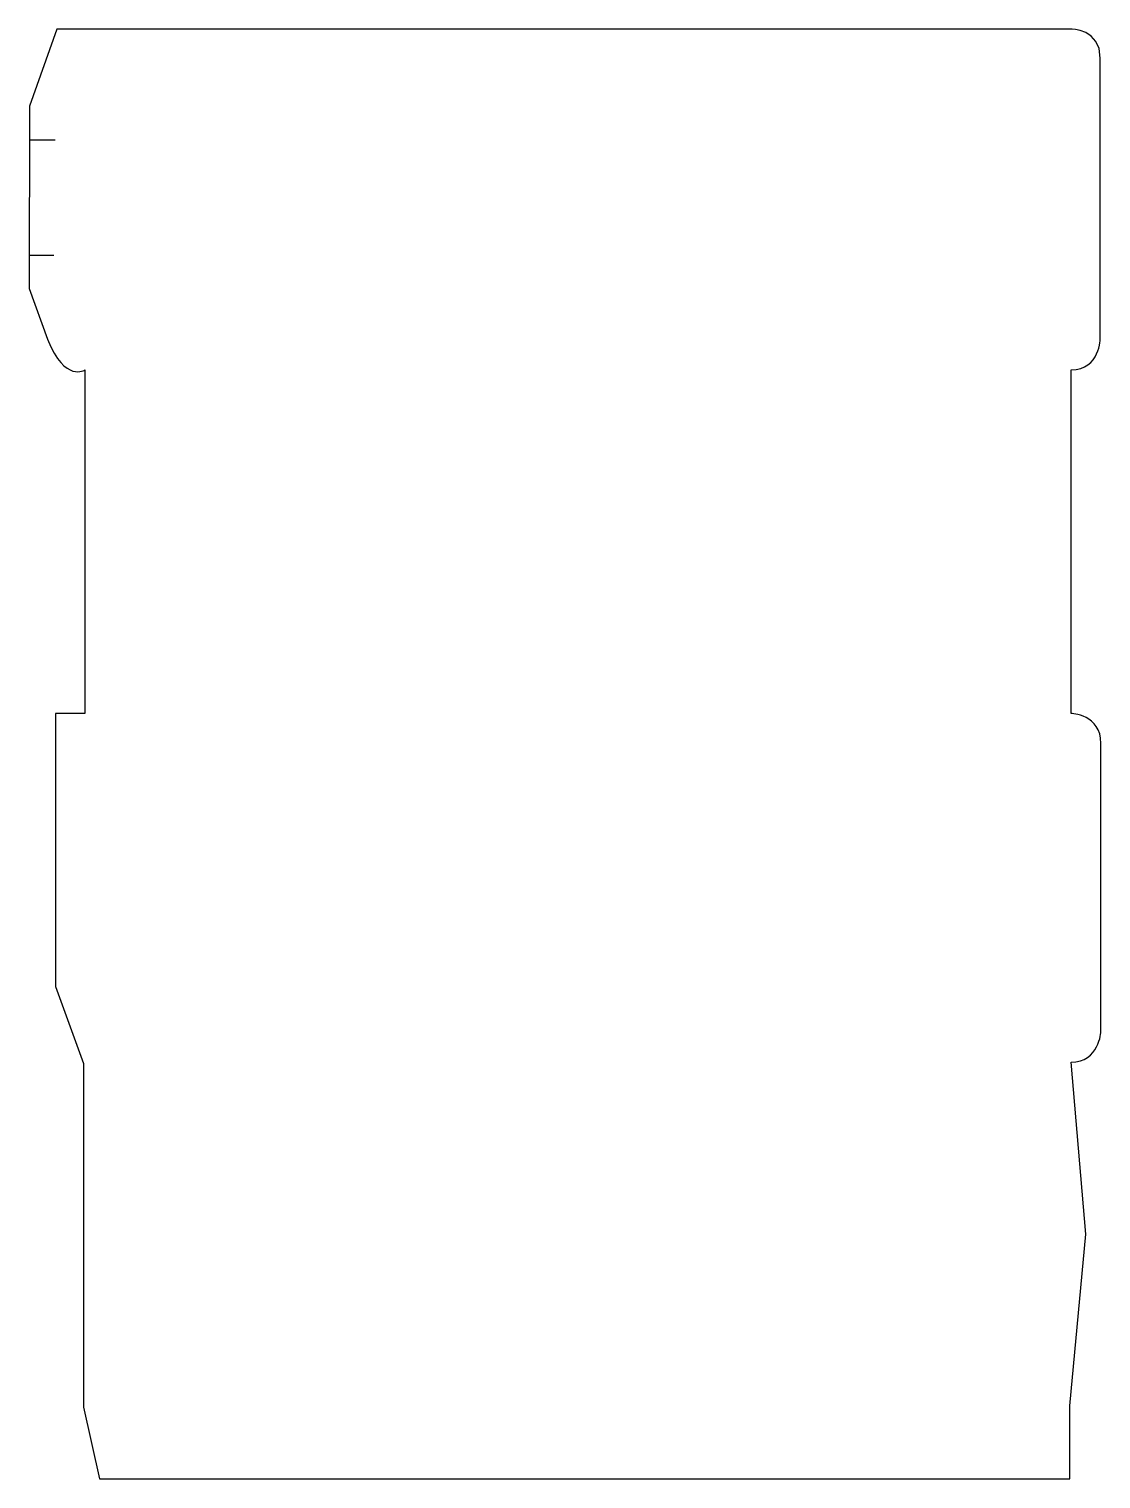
# Model space of a CAD drawing. Header units: centimetres. Extents: x -7.8 to 7.8, y -10.5 to 10.5.
import ezdxf

# ---------------------------------------------------------------- set-up
doc = ezdxf.new("R2010")
doc.units = ezdxf.units.CM
doc.header["$MEASUREMENT"] = 0
doc.layers.add('Camada 1', color=7, linetype='Continuous')

msp = doc.modelspace()

# ---------------------------------------------------------------- linework, layer by layer
at = {"layer": 'Camada 1', "lineweight": 25}
msp.add_open_spline([(-7.74548, 9.37402), (-7.74548, 9.37402), (-7.35001, 10.49156), (-7.35001, 10.49156), (-7.35001, 10.49156), (-7.35001, 10.49156), (7.32101, 10.49156), (7.32101, 10.49156), (7.32101, 10.49156), (7.32101, 10.49156), (7.74516, 10.49156), (7.74516, 10.06764), (7.74516, 10.06764), (7.74516, 9.64375), (7.74516, 6.02129), (7.74516, 6.02129), (7.74516, 6.02129), (7.74516, 6.02129), (7.74516, 5.55893), (7.32101, 5.55893), (7.32101, 5.55893), (7.32101, 5.55893), (7.32101, 0.58759), (7.32101, 0.58759), (7.32101, 0.58759), (7.32101, 0.58759), (7.75482, 0.56838), (7.75482, 0.15415), (7.75482, 0.15415), (7.75482, -0.26008), (7.75482, -4.01743), (7.75482, -4.01743), (7.75482, -4.01743), (7.75482, -4.01743), (7.72593, -4.46066), (7.32101, -4.46066), (7.32101, -4.46066), (7.32101, -4.46066), (7.53315, -6.94626), (7.53315, -6.94626), (7.53315, -6.94626), (7.53315, -6.94626), (7.30175, -9.43181), (7.30175, -9.43181), (7.30175, -9.43181), (7.30175, -9.43181), (7.30175, -10.49157), (7.30175, -10.49157), (7.30175, -10.49157), (7.30175, -10.49157), (-6.73305, -10.49156), (-6.73305, -10.49156), (-6.73305, -10.49156), (-6.73305, -10.49156), (-6.96438, -9.45103), (-6.96438, -9.45103), (-6.96438, -9.45103), (-6.96438, -9.45103), (-6.96438, -4.47994), (-6.96438, -4.47994), (-6.96438, -4.47994), (-6.96438, -4.47994), (-7.36925, -3.36234), (-7.36925, -3.36234), (-7.36925, -3.36234), (-7.36925, -3.36234), (-7.36924, 0.5876), (-7.36924, 0.5876), (-7.36924, 0.5876), (-7.36924, 0.5876), (-6.94511, 0.5876), (-6.94511, 0.5876), (-6.94511, 0.5876), (-6.94511, 0.5876), (-6.94511, 5.55894), (-6.94511, 5.55894), (-6.94511, 5.55894), (-6.94511, 5.55894), (-7.23427, 5.36616), (-7.48494, 6.00206), (-7.48494, 6.00206), (-7.48494, 6.00206), (-7.75482, 6.73424), (-7.75482, 6.73424), (-7.75482, 6.73424), (-7.75482, 6.73424), (-7.74548, 9.37402), (-7.74548, 9.37402)], degree=3, knots=[0, 0, 0, 0, 0.04347826, 0.04347826, 0.04347826, 0.04347826, 0.08695652, 0.08695652, 0.08695652, 0.08695652, 0.13043478, 0.13043478, 0.13043478, 0.13043478, 0.17391304, 0.17391304, 0.17391304, 0.17391304, 0.2173913, 0.2173913, 0.2173913, 0.2173913, 0.26086957, 0.26086957, 0.26086957, 0.26086957, 0.30434783, 0.30434783, 0.30434783, 0.30434783, 0.34782609, 0.34782609, 0.34782609, 0.34782609, 0.39130435, 0.39130435, 0.39130435, 0.39130435, 0.43478261, 0.43478261, 0.43478261, 0.43478261, 0.47826087, 0.47826087, 0.47826087, 0.47826087, 0.52173913, 0.52173913, 0.52173913, 0.52173913, 0.56521739, 0.56521739, 0.56521739, 0.56521739, 0.60869565, 0.60869565, 0.60869565, 0.60869565, 0.65217391, 0.65217391, 0.65217391, 0.65217391, 0.69565217, 0.69565217, 0.69565217, 0.69565217, 0.73913043, 0.73913043, 0.73913043, 0.73913043, 0.7826087, 0.7826087, 0.7826087, 0.7826087, 0.82608696, 0.82608696, 0.82608696, 0.82608696, 0.86956522, 0.86956522, 0.86956522, 0.86956522, 0.91304348, 0.91304348, 0.91304348, 0.91304348, 1, 1, 1, 1], dxfattribs=at)
for points in [[(-7.74376, 8.88536), (-7.74376, 8.88536), (-7.37533, 8.88536), (-7.37533, 8.88536)], [(-7.74376, 7.21864), (-7.74376, 7.21864), (-7.39469, 7.21864), (-7.39469, 7.21864)]]:
    msp.add_open_spline(points, degree=3, dxfattribs=at)

doc.saveas('drawing.dxf')
